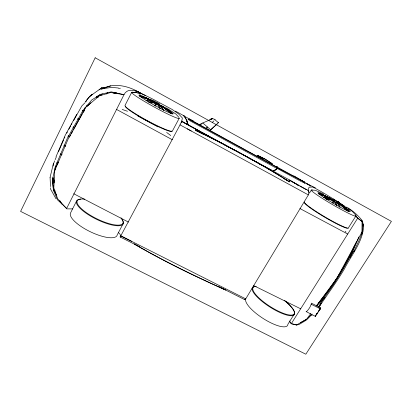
<?xml version="1.0" encoding="UTF-8"?>
<svg xmlns="http://www.w3.org/2000/svg" width="412" height="412" viewBox="0 0 412 412"><rect width="100%" height="100%" fill="white"/><g stroke="black" fill="none" stroke-linecap="round" stroke-linejoin="round"><path stroke-width="0.62" d="M163.78 110.303L161.087 106.569L159.861 105.879M308.902 192.45L308.475 190.591L289.306 180.085L298.86 185.596L297.675 185.05M363.101 226.198L363.224 223.644M135.589 91.083L136.666 91.134L153.068 99.23L172.098 109.432L178.592 113.903L182.362 117.961L181.764 121.349L180.023 124.872L120.175 236.993L133.972 243.95M363.688 224.288C363.6 241.118 351.693 254.503 344.463 268.804C336.707 282.076 327.406 294.348 318.996 307.161M53.163 166.051L53.333 164.156L54.693 160.84M334.709 201.828L336.171 202.771L335.461 202.246M53.797 177.598L53.648 178.854L54.369 181.198M317.827 312.693L315.18 316.287L306.059 311.539L306.595 311.554C308.846 309.257 310.828 306.353 311.421 303.155L320.665 307.929L320.067 309.134M206.814 128.698L207.205 126.824L202.792 122.941L200.263 125.073M244.285 299.591L245.727 298.865L308.356 194.902L308.974 192.136L308.475 190.591M50.037 177.582L53.442 163.42M333.529 200.52C335.934 202.045 330.996 199.284 333.468 200.484M118.296 232.337L120.242 234.583L120.577 235.746L120.155 237.049L120.829 235.891L131.778 241.427M120.577 235.746L120.175 236.993M307.913 190.565L309.103 187.146L312.785 187.038C324.517 193.125 335.713 200.34 346.647 207.761M361.746 234.31L362.843 231.307M83.636 111.353L82.611 110.802L82.838 110.2L84.372 111.024M84.156 109.839L85.057 107.594M350.226 257.366L358.873 236.915M55.146 159.738L56.279 156.972M356.442 241.782C346.379 264.859 332.947 286.515 316.534 305.622M86.386 106.682L87.097 104.993M304.015 182.49L304.247 181.95L277.806 167.416L276.91 168.467L190.385 121.015L188.166 119.284L189.237 119.089L277.513 167.478M58.442 151.894L59.163 150.205M56.032 156.684L65.287 135.157L76.75 114.335M59.4 149.638L63.608 139.91M64.349 138.195L64.844 137.052M200.448 131.696L181.713 121.447L181.785 120.927M241.288 153.867L181.774 121.334L181.167 122.637M354.799 244.98C345.385 265.853 333.174 285.542 318.419 303.062M143.412 97.036L151.74 100.214L147.681 98.813M76.586 200.958L70.55 212.953A25.832 8.214 25.9 0 0 91.078 232.111A25.832 8.214 25.9 0 0 117.219 234.907L123.363 223.263M131.691 92.34L125.016 105.405A26.986 2.766 28.4 0 0 148.449 121.231A26.986 2.766 28.4 0 0 172.51 130.815L179.272 118.156A27.13 2.06 28.7 0 1 151.565 105.549A27.13 2.06 28.7 0 1 133.452 92.499M154.727 105.642L155.736 103.762L157.806 104.916L159.068 107.161L160.335 108.413L158.605 105.225L160.5 106.198L162.457 108.984L163.78 110.112M319.146 310.524L320.665 307.929L319.429 309.53M315.916 315.165L315.504 315.942L315.757 315.71M315.304 316.251L316.792 313.707M155.473 106.059L156.514 104.195M257.443 156.457L258.164 155.618L265.462 159.238L272.214 163.724L265.4 159.459L257.855 155.7L257.464 155.87L258.164 155.618M70.045 136.156L70.643 135.059M71.245 133.967L72.744 131.227M73.341 130.135L73.939 129.038M74.541 127.947L77.538 122.472M66.739 133.107L67.341 132.005M68.855 129.244L70.668 125.938M71.276 124.836L71.879 123.729M73.697 120.422L81.87 105.874L85.032 102.706M77.842 121.926L78.45 120.824M79.063 119.722L82.132 114.201M82.766 113.094L84.342 110.313M276.91 168.467L277.806 167.416M54.616 170.671L55.811 168.616M206.561 127.916L207.205 126.824L210.759 129.78L218.674 122.426L218.015 122.889M304.257 183.572L304.633 182.938L304.247 181.95M54.884 168.364L57.654 163.785M309.443 193.182L311.266 190.164M316.241 314.639L316.88 313.594M319.099 310.72L320.237 308.887M57.927 163.528L56.918 163.003L58.277 162.029M294.678 313.439L287.9 324.275A24.792 7.385 33 0 1 265.292 319.805A24.792 7.385 33 0 1 245.691 299.014M356.03 215.749L348.629 227.496A25.843 2.513 30.5 0 1 327.622 218.478A25.843 2.513 30.5 0 1 304.149 201.932M312.002 315.17L310.931 315.298L306.142 320.242L299.503 324.229L296.599 325.073L291.289 323.708L357.673 218.19L356.262 216.496L357.673 218.19L362.045 221.543L361.973 231.992L336.949 278.151L316.442 305.92M353.929 251.753L354.588 250.717M320.577 304.149L321.247 303.093M323.93 298.891L324.934 297.309M319.187 310.602L316.493 314.716M332.129 202.812L333.287 201.144L335.007 202.168L335.723 204.074L336.748 205.464M318.141 311.632L319.357 309.819M277.322 168.312L276.591 169.342L273.13 171.346M332.829 203.234L334.019 201.581M304.406 182.063L277.317 167.849L277.446 167.308M319.64 309.417L320.474 308.367M319.465 309.623L320.675 308.058M277.085 168.374L276.344 169.399L273.372 171.119M322.869 195.072L330.439 198.198L326.917 196.931M169.96 111.647L162.611 106.203L168.441 110.555M277.019 168.148L276.277 169.172L272.79 171.165M310.746 313.635L306.564 319.295L296.774 324.841L291.289 323.708L289.25 320.984M106.409 93.993L107.589 92.525M339.642 207.097L340.065 207.004L338.206 203.919L337.268 203.368L337.351 203.636M97.536 97.15L100.059 94.363M296.599 325.073L296.995 324.589M316.776 306.018L324.836 297.237M318.219 307.12L319.836 305.163M146.023 100.677L151.786 101.393L153.522 102.449L148.753 102.356M158.682 104.509L159.449 105.122L158.733 104.71L159.006 104.133L159.253 105.045M320.217 305.678L319.156 305.73C324.548 296.254 331.732 287.988 337.299 278.62C343.546 269.427 348.083 259.23 354.521 250.161C358.347 241.108 364.888 231.529 362.148 221.332L362.462 220.987C358.188 215.311 352.754 210.65 346.621 207.056M100.6 95.697L102.336 93.864M87.354 106.291L90.867 102.691M312.044 314.047L307.259 318.862L300.59 322.601M347.692 209.806L347.991 209.919M323.466 197.338L328.977 198.46L330.615 199.429L330.295 199.454M217.124 124.027L211.011 129.45M212.288 122.41L213.946 120.85M315.458 316.03L315.18 316.287L315.752 315.412M99.091 89.873L101.96 87.432L104.221 87.828M199.743 124.769L201.463 123.301M155.046 102.665L155.618 102.258L155.515 102.779M323.502 197.461L329.507 198.708L331.042 199.707L325.887 199.053M90.074 96.145L99.962 89.09L111.482 87.406L118.46 88.003M202.792 122.941L210.105 119.799L211.629 118.738L212.582 118.671L215.152 119.47M96.578 96.846L98.695 95.399M209.883 130.383L210.759 129.78M175.471 111.122L184.221 115.963L186.6 120.361L187.805 124.429L188.897 125.387L242.024 154.196M101.604 89.183C114.073 81.978 129.584 86.129 140.832 93.411M271.714 163.585L272.054 163.379M101.96 87.432L101.924 89.064M171.557 113.403L172.025 113.805M158.934 104.839L159.429 104.952M348.454 211.083L348.835 211.449M210.105 119.799L212.582 118.671L209.868 119.31M56.918 163.003L57.953 162.549M332.711 200.196L334.199 200.345M154.33 102.32L155.216 102.583M104.185 88.163L110.818 85.814M113.635 93.38L116.014 92.494M114.479 93.272L116.277 92.638M114.495 93.313L115.695 92.891M336.851 202.622L337.366 202.23L338.298 203.389L336.758 201.756L334.915 200.675M170.321 113.151L171.191 113.604M103.191 88.173L106.59 87.395M347.785 211.062L344.581 208.838M159.614 108.222L159.877 108.16M167.571 109.999L168.25 110.2M333.066 198.893L337.747 201.911L339.117 202.282L339.297 203.106M82.611 110.802L83.873 110.596M146.183 100.492L151.178 101.131L152.713 101.96L151.91 101.671L152.399 102.011M118.635 88.4L120.412 88.204M139.508 95.898L139.889 95.857C143.309 96.593 167.004 108.099 143.5 96.866M139.822 96.413L148.995 99.503L139.889 95.857M311.936 190.045L315.345 190.293L323.446 193.98M318.584 193.764L327.252 197.039L318.538 193.424M329.888 199.15L330.615 199.429M152.038 101.12L151.498 101.11L151.853 101.105M325.042 196.107L326.412 196.653M330.367 198.857L329.796 198.79L330.367 198.857L328.57 197.374L322.972 194.928M304.633 182.938L301.429 181.646L277.152 168.4M72.636 208.905L66.821 208.874L57.67 198.754L53.807 187.96L54.719 170.666L68.397 138.411L85.933 107.156L99.369 95.857L110.627 92.525L124.017 94.667C127.421 87.771 135.435 90.228 140.641 93.323M140.363 94.132L136.511 92.628L132.386 92.195M134.121 92.365L136.511 92.628M244.45 299.509L218.571 286.469M149.129 102.269L151.147 102.799L154.186 102.923L155.736 103.762M183.314 115.736L184.221 115.963M136.321 91.134L140.683 93.462M183.613 115.896L193.861 121.231M326.268 198.991L331.634 200.16L333.287 201.144M276.261 166.407L277.209 166.716M276.055 166.469L276.982 166.783M122.189 109.438L127.478 111.271M337.706 201.679L338.834 202.086L339.024 202.92M337.747 201.911L338.911 202.354M188.166 119.284L188.732 119.501M161.468 106.517L161.272 106.214L163.971 107.254L170.074 111.492M327.545 197.266L331.006 198.599L332.881 200.124M159.382 104.906L162.065 105.946L167.828 109.947M156.704 103.546L157.245 103.757M152.399 101.367L153.954 102.222L153.166 101.738M155.072 103.211L154.593 103.01L156.385 104.035L155.973 103.721M140.229 96.377L149.19 99.761L152.239 101.635M338.983 203.976L339.277 204.398L338.983 203.976L341.708 205.161L347.821 209.672M337.237 202.905L336.836 202.73L338.551 203.703L338.092 203.389M225.652 289.971C194.428 276.169 163.672 261.223 134.199 243.966L139.812 246.809M145.549 95.594L137.629 91.912M225.441 289.955C194.412 275.891 163.703 261.038 134.199 243.966M318.965 193.738L327.365 197.255L330.218 199.135M318.914 193.408L327.262 196.905L330.136 198.795M319.764 194L321.937 195.036M195.556 130.501C227.939 145.632 259.23 163.008 289.579 181.867L283.446 178.37M160.335 106.095L163.507 107.64L170.568 113.073M315.391 187.821L305.766 183.278L310.761 185.956M298.844 185.575L289.569 180.013L242.411 154.479M268.696 168.93L271.565 170.341M253.638 285.583L300.688 308.809M263.994 158.862L257.886 155.736M337.268 203.368L340.714 205.171L347.177 210.511M311.251 304.283L320.217 308.779M160.016 105.683C157.312 104.334 162.544 107.213 160.083 105.719M245.727 298.865L120.829 235.891M147.238 98.586L145.9 97.901L152.316 100.595L154.521 102.248M57.242 162.483L58.252 163.008M73.722 193.743L128.446 222.083M60.24 154.248L61.759 155.041M60.564 153.722L62.083 154.515M64.287 145.086L65.812 145.884M63.958 145.616L65.477 146.415M325.403 196.107L326.685 196.812M330.815 199.336L330.342 199.14L332.036 200.144L331.608 199.805M339.097 204.095L341.97 205.609L348.619 210.995M68.176 135.703L69.7 136.511M67.954 136.295L69.484 137.098M73.166 126.829L74.701 127.638M72.945 127.421L74.479 128.235M299.915 208.544L347.759 234.067M77.801 118.44L79.336 119.259M77.574 119.037L79.109 119.856M137.809 115.942L158.069 126.891M97.052 96.248L98.556 97.062M96.887 96.356L97.896 96.897M96.434 96.722L97.448 97.273M96.269 96.83L97.289 97.381M152.697 100.198L159.768 104.04M156.364 102.573L158.342 103.644M116.256 109.262L172.396 139.781M277.261 167.566L190.833 120.371L189.108 119.037M158.795 104.566L159.114 104.741M242.58 154.5L271.606 170.213M202.683 132.916L204.362 133.833M206.036 134.75L208.833 136.279M210.511 137.196L213.308 138.72M215.543 139.946L222.238 143.603M223.35 144.21L226.698 146.039M227.815 146.651L230.602 148.176M231.719 148.784L235.067 150.612M249.049 158.254L250.166 158.867M251.289 159.48L252.412 160.093M255.775 161.931L256.897 162.544M258.02 163.157L261.383 164.996M299.921 186.193L302.568 187.64M203.852 134.528L195.576 130.012C227.645 145.92 259.266 162.792 289.579 181.867M187.311 128.853L308.356 194.902M180.023 124.872L191.297 131.026M181.795 121.267L188.897 125.387M302.825 187.779L306.384 189.731M155.618 103.927L156.416 104.375M333.123 201.355L334.59 202.179M293.792 175.867L310.777 185.905M333.143 201.283L333.895 201.736M158.084 104.205L158.507 104.499L156.699 103.546M336.795 202.416L340.121 203.986L346.322 208.513L344.859 207.607M166.443 107.892L175.826 113.99L179.019 117.502M347.903 209.667L340.606 204.223L344.375 207.308M171.897 113.455L163.919 107.686L170.959 113.249M337.984 201.865L344.329 206.021M171.727 113.31L164.543 107.882L161.272 106.214M348.748 211.119L341.167 205.269L347.574 210.712M357.673 218.19L362.148 221.332M348.305 208.575L352.353 211.433L355.813 215.121M166.654 132.437L170.738 135.548M214.837 119.665L218.37 122.627M189.087 125.258L188.057 124.367L186.842 120.299L184.525 116.133M188.732 125.068L187.723 124.177L186.533 120.134M345.117 231.338L346.059 232.172M53.874 189.783L55.193 191.091M339.802 206.901L337.624 203.528L335.775 202.498L336.661 205.161M290.053 321.906L291.289 323.708M56.671 195.139L53.462 189.664L52.365 179.138M184.293 116.199L184.833 117.157M56.017 198.821L50.588 189.123L50.532 187.841M59.858 200.639L61.733 204.012M361.582 220.193L362.951 223.067M276.926 166.566L277.389 167.638M149.602 102.511L149.71 102.768M337.763 203.616L337.866 203.888M52.458 179.23L53.74 183.345M52.942 177.974L54.106 182.315M52.751 177.876L54.085 182.84M361.334 220.193L361.391 221.347M50.099 177.562L50.48 186.554M171.835 130.965A26.44 2.729 28.4 0 1 148.253 121.597A26.44 2.729 28.4 0 1 125.294 106.075M164.29 107.527A19.539 1.437 28.8 0 1 173.009 113.97A19.539 1.437 28.8 0 1 159.403 107.908M158.857 107.625A19.539 1.437 28.8 0 1 138.998 95.321A19.539 1.437 28.8 0 1 155.808 102.701M158.924 104.421A19.539 1.437 28.8 0 1 163.791 107.228M121.875 219.169A25.961 7.632 26.2 0 1 96.738 219.416A25.961 7.632 26.2 0 1 80.814 199.12M120.974 217.799A25.446 7.462 26.2 0 1 111.806 224.324A25.446 7.462 26.2 0 1 81.447 208.724A25.446 7.462 26.2 0 1 84.702 199.161M355.438 215.105A25.977 1.9 30.2 0 1 333.056 204.913A25.977 1.9 30.2 0 1 312.394 190.071M347.357 228.269A25.323 2.482 30.5 0 1 323.497 216.516A25.323 2.482 30.5 0 1 304.365 202.55M336.213 201.844A18.705 1.349 30.3 0 1 348.418 211.196A18.705 1.349 30.3 0 1 321.999 196.179A18.705 1.349 30.3 0 1 328.436 197.425M330.723 198.687A18.705 1.349 30.3 0 1 333.473 200.247M286.036 301.945A24.905 6.86 32.7 0 1 290.908 315.762A24.905 6.86 32.7 0 1 261.872 301.249A24.905 6.86 32.7 0 1 255.136 286.5M284.548 300.394A24.411 6.7 32.7 0 1 291.227 315.103A24.411 6.7 32.7 0 1 262.233 300.806A24.411 6.7 32.7 0 1 256.243 286.438M85.711 101.857A5.305 0.67 -49.2 0 1 89.898 96.408A5.305 0.67 -49.2 0 1 92.561 94.652M85.856 102.001A5.062 0.639 -49.2 0 1 86.582 100.24A5.062 0.639 -49.2 0 1 89.79 96.372L92.242 94.296A5.062 0.639 -49.2 0 1 92.298 94.734M168.93 111.631A17.273 1.293 28.8 0 1 169.682 112.193M320.031 194.433A16.537 1.215 30.3 0 1 321.52 194.969M346.564 209.605A16.537 1.215 30.3 0 1 347.929 210.856M55.326 166.69L52.448 179.756L53.406 190.282L57.417 199.774L66.641 208.441L124.017 94.667L111.219 91.866L100.95 94.224L91.732 99.982L82.848 110.627L67.383 138.144L55.326 166.69M95.182 57.783L20.6 211.387L305.822 354.217L391.4 221.378L95.182 57.783"/></g></svg>
